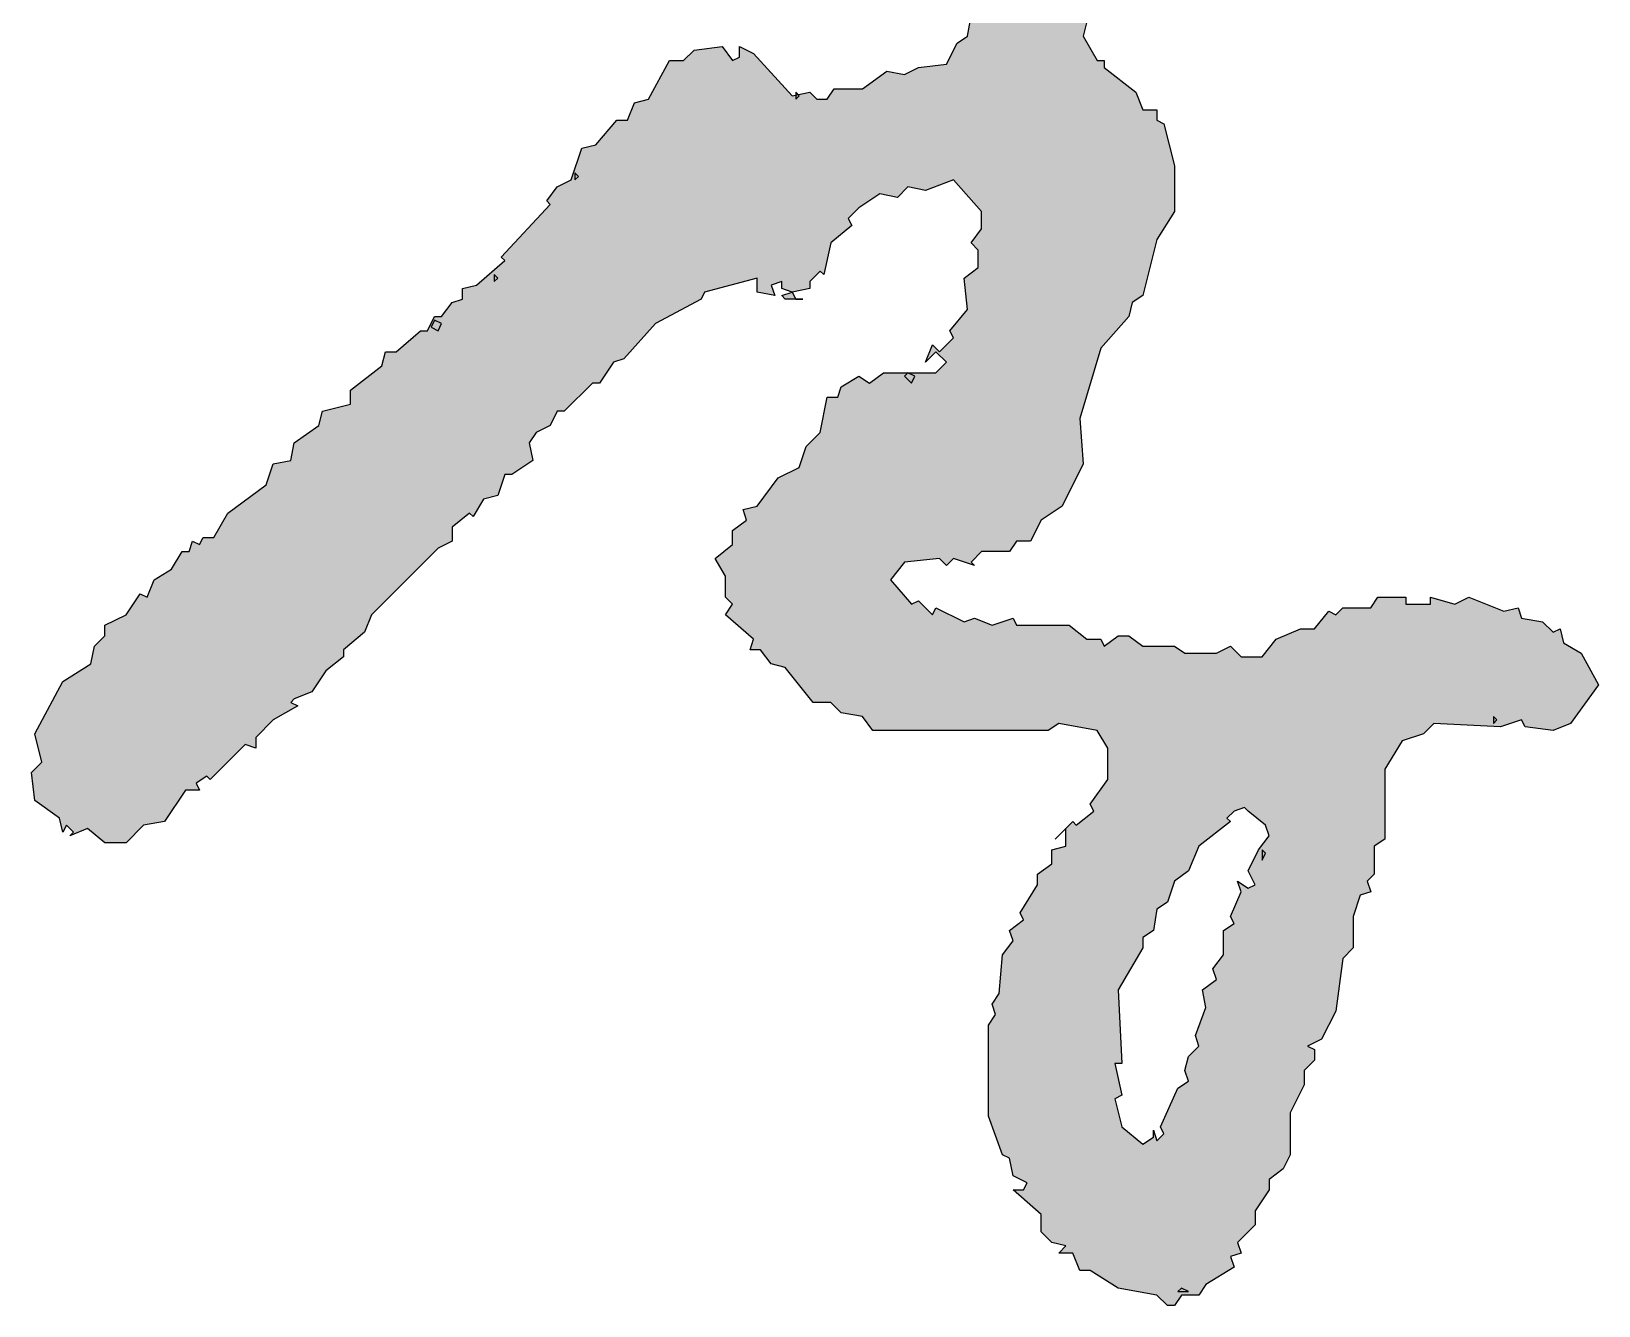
# Model space of a CAD drawing. Extents: x 36524853 to 36525459, y 2743936 to 2747542.
# Drawn here: x 36525168.342 to 36525170.797, y 2747333.764 to 2747335.759 of the extents above; entities that cross this region are included whole.
import ezdxf

# ---------------------------------------------------------------- set-up
doc = ezdxf.new("R2010")
doc.units = 0
doc.header["$LTSCALE"] = 1000
doc.header["$MEASUREMENT"] = 0

# ---------------------------------------------------------------- blocks, each defined once
blk = doc.blocks.new('LYQ')
at = {"linetype": 'ByBlock'}
h = blk.add_hatch(color=7, dxfattribs=at)
h.dxf.hatch_style = 1
h.paths.add_polyline_path([(1323050.15, 391874.46), (1323054.15, 391874.46), (1323055.15, 391875.46), (1323056.15, 391872.46), (1323062.15, 391873.46), (1323065.15, 391868.46), (1323068.15, 391868.46), (1323070.15, 391866.46), (1323069.15, 391863.46), (1323070.15, 391862.46), (1323072.15, 391864.46), (1323071.15, 391862.46), (1323075.15, 391857.46), (1323076.15, 391848.46), (1323074.15, 391844.46), (1323084.15, 391834.46), (1323087.15, 391836.46), (1323093.15, 391834.46), (1323097.15, 391838.46), (1323101.15, 391838.46), (1323104.15, 391836.46), (1323127.15, 391843.46), (1323129.15, 391842.46), (1323132.15, 391845.46), (1323139.15, 391844.46), (1323143.15, 391847.46), (1323146.15, 391845.46), (1323157.15, 391846.46), (1323161.15, 391844.46), (1323168.15, 391836.46), (1323168.15, 391827.46), (1323162.15, 391820.46), (1323162.15, 391818.46), (1323158.15, 391819.46), (1323153.15, 391815.46), (1323137.15, 391815.46), (1323133.15, 391814.46), (1323131.15, 391811.46), (1323123.15, 391811.46), (1323110.15, 391803.46), (1323105.15, 391804.46), (1323104.15, 391802.46), (1323102.15, 391803.46), (1323094.15, 391801.46), (1323088.15, 391796.46), (1323084.15, 391795.46), (1323082.15, 391789.46), (1323079.15, 391786.46), (1323078.15, 391775.46), (1323080.15, 391772.46), (1323076.15, 391763.46), (1323076.15, 391757.46), (1323078.15, 391754.46), (1323076.15, 391749.46), (1323076.15, 391741.46), (1323079.15, 391732.46), (1323077.15, 391727.46), (1323079.15, 391725.46), (1323079.15, 391721.46), (1323076.15, 391718.46), (1323077.15, 391710.46), (1323075.15, 391702.46), (1323079.15, 391695.46), (1323081.15, 391695.46), (1323081.15, 391693.46), (1323090.15, 391686.46), (1323092.15, 391681.46), (1323096.15, 391681.46), (1323096.15, 391678.46), (1323098.15, 391677.46), (1323101.15, 391665.46), (1323101.15, 391652.46), (1323096.15, 391644.46), (1323092.15, 391628.46), (1323089.15, 391626.46), (1323088.15, 391622.46), (1323080.15, 391613.46), (1323074.15, 391593.46), (1323075.15, 391580.46), (1323069.15, 391568.46), (1323063.15, 391564.46), (1323060.15, 391558.46), (1323056.15, 391558.46), (1323054.15, 391555.46), (1323046.15, 391555.46), (1323043.15, 391552.46), (1323044.15, 391551.46), (1323038.15, 391553.46), (1323036.15, 391551.46), (1323034.15, 391553.46), (1323024.15, 391552.46), (1323020.15, 391547.46), (1323026.15, 391540.46), (1323028.15, 391541.46), (1323032.15, 391537.46), (1323033.15, 391539.46), (1323041.15, 391535.46), (1323044.15, 391536.46), (1323049.15, 391534.46), (1323055.15, 391536.46), (1323056.15, 391534.46), (1323071.15, 391534.46), (1323076.15, 391530.46), (1323080.15, 391530.46), (1323081.15, 391528.46), (1323085.15, 391531.46), (1323088.15, 391531.46), (1323092.15, 391528.46), (1323101.15, 391528.46), (1323104.15, 391526.46), (1323113.15, 391526.46), (1323117.15, 391528.46), (1323120.15, 391525.46), (1323126.15, 391525.46), (1323130.15, 391530.46), (1323137.15, 391533.46), (1323141.15, 391533.46), (1323145.15, 391538.46), (1323147.15, 391537.46), (1323149.15, 391539.46), (1323157.15, 391539.46), (1323159.15, 391542.46), (1323167.15, 391542.46), (1323167.15, 391540.46), (1323174.15, 391540.46), (1323174.15, 391542.46), (1323181.15, 391540.46), (1323185.15, 391542.46), (1323195.15, 391538.46), (1323199.15, 391539.46), (1323200.15, 391536.46), (1323206.15, 391535.46), (1323209.15, 391532.46), (1323211.15, 391533.46), (1323212.15, 391529.46), (1323217.15, 391526.46), (1323222.15, 391517.46), (1323214.15, 391506.46), (1323209.15, 391504.46), (1323201.15, 391505.46), (1323200.15, 391507.46), (1323194.15, 391505.46), (1323175.15, 391506.46), (1323172.15, 391503.46), (1323166.15, 391501.46), (1323161.15, 391493.46), (1323161.15, 391473.46), (1323158.15, 391471.46), (1323158.15, 391463.46), (1323156.15, 391461.46), (1323157.15, 391458.46), (1323154.15, 391457.46), (1323152.15, 391451.46), (1323152.15, 391442.46), (1323149.15, 391439.46), (1323147.15, 391424.46), (1323143.15, 391416.46), (1323139.15, 391414.46), (1323141.15, 391413.46), (1323141.15, 391410.46), (1323138.15, 391407.46), (1323138.15, 391403.46), (1323134.15, 391395.46), (1323134.15, 391383.46), (1323132.15, 391379.46), (1323128.15, 391376.46), (1323128.15, 391373.46), (1323124.15, 391367.46), (1323124.15, 391363.46), (1323119.15, 391358.46), (1323120.15, 391355.46), (1323117.15, 391354.46), (1323118.15, 391351.46), (1323110.15, 391346.46), (1323108.15, 391343.46), (1323103.15, 391343.46), (1323101.15, 391340.46), (1323099.15, 391340.46), (1323096.15, 391343.46), (1323085.15, 391345.46), (1323077.15, 391350.46), (1323074.15, 391350.46), (1323072.15, 391355.46), (1323068.15, 391355.46), (1323070.15, 391357.46), (1323066.15, 391358.46), (1323063.15, 391361.46), (1323063.15, 391366.46), (1323055.15, 391373.46), (1323058.15, 391373.46), (1323059.15, 391375.46), (1323055.15, 391377.46), (1323054.15, 391382.46), (1323052.15, 391383.46), (1323048.15, 391394.46), (1323048.15, 391420.46), (1323050.15, 391423.46), (1323049.15, 391426.46), (1323051.15, 391429.46), (1323052.15, 391440.46), (1323055.15, 391444.46), (1323054.15, 391447.46), (1323058.15, 391450.46), (1323057.15, 391452.46), (1323062.15, 391460.46), (1323062.15, 391463.46), (1323066.15, 391466.46), (1323066.15, 391470.46), (1323070.15, 391471.46), (1323070.15, 391476.46), (1323067.15, 391473.46), (1323072.15, 391478.46), (1323073.15, 391477.46), (1323078.15, 391481.46), (1323077.15, 391483.46), (1323082.15, 391490.46), (1323082.15, 391499.46), (1323079.15, 391504.46), (1323068.15, 391506.46), (1323065.15, 391504.46), (1323015.15, 391504.46), (1323012.15, 391508.46), (1323006.15, 391509.46), (1323003.15, 391512.46), (1322998.15, 391512.46), (1322990.15, 391522.46), (1322986.15, 391523.46), (1322983.15, 391527.46), (1322980.15, 391527.46), (1322981.15, 391530.46), (1322973.15, 391537.46), (1322975.15, 391540.46), (1322973.15, 391542.46), (1322973.15, 391548.46), (1322970.15, 391553.46), (1322975.15, 391557.46), (1322975.15, 391561.46), (1322979.15, 391564.46), (1322978.15, 391567.46), (1322982.15, 391568.46), (1322988.15, 391576.46), (1322994.15, 391579.46), (1322996.15, 391585.46), (1323000.15, 391589.46), (1323002.15, 391599.46), (1323005.15, 391599.46), (1323006.15, 391602.46), (1323011.15, 391605.46), (1323014.15, 391603.46), (1323018.15, 391606.46), (1323033.15, 391606.46), (1323036.15, 391609.46), (1323033.15, 391612.46), (1323030.15, 391609.46), (1323032.15, 391614.46), (1323034.15, 391612.46), (1323038.15, 391616.46), (1323037.15, 391618.46), (1323042.15, 391624.46), (1323041.15, 391633.46), (1323045.15, 391636.46), (1323045.15, 391641.46), (1323043.15, 391643.46), (1323046.15, 391647.46), (1323046.15, 391652.46), (1323038.15, 391661.46), (1323030.15, 391658.46), (1323025.15, 391659.46), (1323022.15, 391656.46), (1323017.15, 391657.46), (1323011.15, 391653.46), (1323008.15, 391650.46), (1323009.15, 391648.46), (1323003.15, 391643.46), (1323001.15, 391634.46), (1323000.15, 391635.46), (1322997.15, 391632.46), (1322997.15, 391630.46), (1322992.15, 391629.46), (1322993.15, 391627.46), (1322995.15, 391627.46), (1322990.15, 391627.46), (1322989.15, 391628.46), (1322992.15, 391629.46), (1322989.15, 391630.46), (1322989.15, 391632.46), (1322986.15, 391631.46), (1322987.15, 391628.46), (1322982.15, 391629.46), (1322982.15, 391633.46), (1322967.15, 391629.46), (1322966.15, 391627.46), (1322953.15, 391620.46), (1322944.15, 391610.46), (1322941.15, 391609.46), (1322937.15, 391603.46), (1322935.15, 391603.46), (1322927.15, 391595.46), (1322925.15, 391595.46), (1322923.15, 391591.46), (1322919.15, 391589.46), (1322917.15, 391586.46), (1322918.15, 391581.46), (1322912.15, 391577.46), (1322910.15, 391577.46), (1322908.15, 391571.46), (1322904.15, 391570.46), (1322901.15, 391565.46), (1322900.15, 391566.46), (1322895.15, 391562.46), (1322895.15, 391558.46), (1322891.15, 391556.46), (1322872.15, 391537.46), (1322870.15, 391532.46), (1322864.15, 391527.46), (1322864.15, 391525.46), (1322859.15, 391521.46), (1322855.15, 391515.46), (1322850.15, 391513.46), (1322849.15, 391512.46), (1322851.15, 391511.46), (1322844.15, 391507.46), (1322839.15, 391502.46), (1322839.15, 391499.46), (1322836.15, 391500.46), (1322826.15, 391490.46), (1322825.15, 391491.46), (1322822.15, 391489.46), (1322823.15, 391487.46), (1322819.15, 391487.46), (1322813.15, 391478.46), (1322807.15, 391477.46), (1322802.15, 391472.46), (1322796.15, 391472.46), (1322791.15, 391476.46), (1322786.15, 391474.46), (1322787.15, 391475.46), (1322785.15, 391477.46), (1322784.15, 391475.46), (1322783.15, 391479.46), (1322776.15, 391484.46), (1322775.15, 391492.46), (1322778.15, 391495.46), (1322776.15, 391503.46), (1322784.15, 391518.46), (1322792.15, 391523.46), (1322793.15, 391528.46), (1322796.15, 391531.46), (1322796.15, 391534.46), (1322802.15, 391537.46), (1322806.15, 391543.46), (1322808.15, 391542.46), (1322810.15, 391547.46), (1322815.15, 391550.46), (1322818.15, 391555.46), (1322820.15, 391555.46), (1322821.15, 391558.46), (1322823.15, 391557.46), (1322824.15, 391559.46), (1322827.15, 391559.46), (1322831.15, 391566.46), (1322842.15, 391574.46), (1322844.15, 391580.46), (1322849.15, 391581.46), (1322850.15, 391586.46), (1322857.15, 391591.46), (1322858.15, 391595.46), (1322866.15, 391597.46), (1322866.15, 391601.46), (1322875.15, 391608.46), (1322876.15, 391612.46), (1322879.15, 391612.46), (1322886.15, 391618.46), (1322888.15, 391618.46), (1322890.15, 391622.46), (1322892.15, 391622.46), (1322895.15, 391626.46), (1322898.15, 391627.46), (1322898.15, 391630.46), (1322902.15, 391631.46), (1322910.15, 391638.46), (1322909.15, 391639.46), (1322923.15, 391654.46), (1322922.15, 391655.46), (1322925.15, 391659.46), (1322929.15, 391661.46), (1322932.15, 391670.46), (1322936.15, 391671.46), (1322942.15, 391678.46), (1322945.15, 391678.46), (1322947.15, 391683.46), (1322951.15, 391684.46), (1322957.15, 391695.46), (1322961.15, 391695.46), (1322964.15, 391698.46), (1322972.15, 391699.46), (1322975.15, 391695.46), (1322977.15, 391696.46), (1322977.15, 391699.46), (1322981.15, 391697.46), (1322992.15, 391685.46), (1322997.15, 391686.46), (1322999.15, 391684.46), (1323002.15, 391684.46), (1323004.15, 391687.46), (1323012.15, 391687.46), (1323019.15, 391692.46), (1323024.15, 391691.46), (1323028.15, 391693.46), (1323036.15, 391694.46), (1323039.15, 391700.46), (1323042.15, 391702.46), (1323044.15, 391713.46), (1323043.15, 391717.46), (1323041.15, 391718.46), (1323042.15, 391727.46), (1323044.15, 391729.46), (1323042.15, 391732.46), (1323043.15, 391736.46), (1323040.15, 391742.46), (1323042.15, 391744.46), (1323041.15, 391761.46), (1323044.15, 391768.46), (1323042.15, 391770.46), (1323043.15, 391779.46), (1323041.15, 391781.46), (1323040.15, 391778.46), (1323038.15, 391783.46), (1323026.15, 391785.46), (1323023.15, 391783.46), (1323010.15, 391783.46), (1323007.15, 391781.46), (1323005.15, 391782.46), (1323003.15, 391780.46), (1322999.15, 391782.46), (1322989.15, 391777.46), (1322976.15, 391778.46), (1322973.15, 391776.46), (1322971.15, 391778.46), (1322968.15, 391778.46), (1322963.15, 391774.46), (1322957.15, 391774.46), (1322953.15, 391771.46), (1322944.15, 391771.46), (1322943.15, 391770.46), (1322945.15, 391768.46), (1322943.15, 391770.46), (1322934.15, 391771.46), (1322932.15, 391774.46), (1322930.15, 391774.46), (1322927.15, 391771.46), (1322927.15, 391773.46), (1322921.15, 391776.46), (1322921.15, 391779.46), (1322915.15, 391784.46), (1322914.15, 391787.46), (1322916.15, 391790.46), (1322913.15, 391791.46), (1322913.15, 391794.46), (1322916.15, 391796.46), (1322916.15, 391799.46), (1322919.15, 391803.46), (1322927.15, 391808.46), (1322933.15, 391808.46), (1322937.15, 391813.46), (1322948.15, 391812.46), (1322953.15, 391815.46), (1322962.15, 391814.46), (1322966.15, 391816.46), (1322972.15, 391814.46), (1322974.15, 391816.46), (1322979.15, 391815.46), (1322979.15, 391818.46), (1322985.15, 391816.46), (1322995.15, 391818.46), (1322995.15, 391816.46), (1322997.15, 391815.46), (1322998.15, 391819.46), (1323001.15, 391817.46), (1323005.15, 391819.46), (1323011.15, 391818.46), (1323016.15, 391820.46), (1323017.15, 391822.46), (1323021.15, 391820.46), (1323025.15, 391822.46), (1323030.15, 391822.46), (1323033.15, 391826.46), (1323037.15, 391828.46), (1323037.15, 391831.46), (1323040.15, 391835.46), (1323040.15, 391840.46), (1323036.15, 391849.46), (1323037.15, 391856.46), (1323039.15, 391858.46), (1323037.15, 391860.46), (1323037.15, 391864.46), (1323039.15, 391864.46), (1323046.15, 391872.46)])
h.paths.add_polyline_path([(1323122.15, 391481.46), (1323121.15, 391482.46), (1323118.15, 391481.46), (1323116.15, 391479.46), (1323117.15, 391478.46), (1323108.15, 391471.46), (1323105.15, 391464.46), (1323101.15, 391461.46), (1323099.15, 391455.46), (1323096.15, 391453.46), (1323095.15, 391447.46), (1323092.15, 391445.46), (1323092.15, 391442.46), (1323085.15, 391430.46), (1323086.15, 391409.46), (1323084.15, 391409.46), (1323086.15, 391400.46), (1323084.15, 391399.46), (1323086.15, 391391.46), (1323092.15, 391386.46), (1323095.15, 391388.46), (1323095.15, 391390.46), (1323096.15, 391387.46), (1323098.15, 391389.46), (1323097.15, 391391.46), (1323102.15, 391402.46), (1323105.15, 391404.46), (1323104.15, 391407.46), (1323105.15, 391411.46), (1323108.15, 391414.46), (1323107.15, 391417.46), (1323110.15, 391425.46), (1323109.15, 391430.46), (1323113.15, 391433.46), (1323112.15, 391436.46), (1323115.15, 391440.46), (1323115.15, 391447.46), (1323118.15, 391449.46), (1323117.15, 391451.46), (1323120.15, 391458.46), (1323119.15, 391461.46), (1323122.15, 391459.46), (1323124.15, 391460.46), (1323122.15, 391464.46), (1323125.15, 391470.46), (1323128.15, 391474.46), (1323127.15, 391477.46)], flags=16)
at = {"linetype": 'Continuous'}
for points in [[(1323077.15, 391710.46), (1323075.15, 391702.46), (1323079.15, 391695.46), (1323081.15, 391695.46), (1323081.15, 391693.46), (1323090.15, 391686.46), (1323092.15, 391681.46), (1323096.15, 391681.46), (1323096.15, 391678.46), (1323098.15, 391677.46), (1323101.15, 391665.46), (1323101.15, 391652.46), (1323096.15, 391644.46), (1323092.15, 391628.46), (1323089.15, 391626.46), (1323088.15, 391622.46), (1323080.15, 391613.46), (1323074.15, 391593.46), (1323075.15, 391580.46), (1323069.15, 391568.46), (1323063.15, 391564.46), (1323060.15, 391558.46), (1323056.15, 391558.46), (1323054.15, 391555.46), (1323046.15, 391555.46), (1323043.15, 391552.46), (1323044.15, 391551.46), (1323038.15, 391553.46), (1323036.15, 391551.46), (1323034.15, 391553.46), (1323024.15, 391552.46), (1323020.15, 391547.46), (1323026.15, 391540.46), (1323028.15, 391541.46), (1323032.15, 391537.46), (1323033.15, 391539.46), (1323041.15, 391535.46), (1323044.15, 391536.46), (1323049.15, 391534.46), (1323055.15, 391536.46), (1323056.15, 391534.46), (1323071.15, 391534.46), (1323076.15, 391530.46), (1323080.15, 391530.46), (1323081.15, 391528.46), (1323085.15, 391531.46), (1323088.15, 391531.46), (1323092.15, 391528.46), (1323101.15, 391528.46), (1323104.15, 391526.46), (1323113.15, 391526.46), (1323117.15, 391528.46), (1323120.15, 391525.46), (1323126.15, 391525.46), (1323130.15, 391530.46), (1323137.15, 391533.46), (1323141.15, 391533.46), (1323145.15, 391538.46), (1323147.15, 391537.46), (1323149.15, 391539.46), (1323157.15, 391539.46), (1323159.15, 391542.46), (1323167.15, 391542.46), (1323167.15, 391540.46), (1323174.15, 391540.46), (1323174.15, 391542.46), (1323181.15, 391540.46), (1323185.15, 391542.46), (1323195.15, 391538.46), (1323199.15, 391539.46), (1323200.15, 391536.46), (1323206.15, 391535.46), (1323209.15, 391532.46), (1323211.15, 391533.46), (1323212.15, 391529.46), (1323217.15, 391526.46), (1323222.15, 391517.46), (1323214.15, 391506.46), (1323209.15, 391504.46), (1323201.15, 391505.46), (1323200.15, 391507.46), (1323194.15, 391505.46), (1323175.15, 391506.46), (1323172.15, 391503.46), (1323166.15, 391501.46), (1323161.15, 391493.46), (1323161.15, 391473.46), (1323158.15, 391471.46), (1323158.15, 391463.46), (1323156.15, 391461.46), (1323157.15, 391458.46), (1323154.15, 391457.46), (1323152.15, 391451.46), (1323152.15, 391442.46), (1323149.15, 391439.46), (1323147.15, 391424.46), (1323143.15, 391416.46), (1323139.15, 391414.46), (1323141.15, 391413.46), (1323141.15, 391410.46), (1323138.15, 391407.46), (1323138.15, 391403.46), (1323134.15, 391395.46), (1323134.15, 391383.46), (1323132.15, 391379.46), (1323128.15, 391376.46), (1323128.15, 391373.46), (1323124.15, 391367.46), (1323124.15, 391363.46), (1323119.15, 391358.46), (1323120.15, 391355.46), (1323117.15, 391354.46), (1323118.15, 391351.46), (1323110.15, 391346.46), (1323108.15, 391343.46), (1323103.15, 391343.46), (1323101.15, 391340.46), (1323099.15, 391340.46), (1323096.15, 391343.46), (1323085.15, 391345.46), (1323077.15, 391350.46), (1323074.15, 391350.46), (1323072.15, 391355.46), (1323068.15, 391355.46), (1323070.15, 391357.46), (1323066.15, 391358.46), (1323063.15, 391361.46), (1323063.15, 391366.46), (1323055.15, 391373.46), (1323058.15, 391373.46), (1323059.15, 391375.46), (1323055.15, 391377.46), (1323054.15, 391382.46), (1323052.15, 391383.46), (1323048.15, 391394.46), (1323048.15, 391420.46), (1323050.15, 391423.46), (1323049.15, 391426.46), (1323051.15, 391429.46), (1323052.15, 391440.46), (1323055.15, 391444.46), (1323054.15, 391447.46), (1323058.15, 391450.46), (1323057.15, 391452.46), (1323062.15, 391460.46), (1323062.15, 391463.46), (1323066.15, 391466.46), (1323066.15, 391470.46), (1323070.15, 391471.46), (1323070.15, 391476.46), (1323067.15, 391473.46), (1323072.15, 391478.46), (1323073.15, 391477.46), (1323078.15, 391481.46), (1323077.15, 391483.46), (1323082.15, 391490.46), (1323082.15, 391499.46), (1323079.15, 391504.46), (1323068.15, 391506.46), (1323065.15, 391504.46), (1323015.15, 391504.46), (1323012.15, 391508.46), (1323006.15, 391509.46), (1323003.15, 391512.46), (1322998.15, 391512.46), (1322990.15, 391522.46), (1322986.15, 391523.46), (1322983.15, 391527.46), (1322980.15, 391527.46), (1322981.15, 391530.46), (1322973.15, 391537.46), (1322975.15, 391540.46), (1322973.15, 391542.46), (1322973.15, 391548.46), (1322970.15, 391553.46), (1322975.15, 391557.46), (1322975.15, 391561.46), (1322979.15, 391564.46), (1322978.15, 391567.46), (1322982.15, 391568.46), (1322988.15, 391576.46), (1322994.15, 391579.46), (1322996.15, 391585.46), (1323000.15, 391589.46), (1323002.15, 391599.46), (1323005.15, 391599.46), (1323006.15, 391602.46), (1323011.15, 391605.46), (1323014.15, 391603.46), (1323018.15, 391606.46), (1323033.15, 391606.46), (1323036.15, 391609.46), (1323033.15, 391612.46), (1323030.15, 391609.46), (1323032.15, 391614.46), (1323034.15, 391612.46), (1323038.15, 391616.46), (1323037.15, 391618.46), (1323042.15, 391624.46), (1323041.15, 391633.46), (1323045.15, 391636.46), (1323045.15, 391641.46), (1323043.15, 391643.46), (1323046.15, 391647.46), (1323046.15, 391652.46), (1323038.15, 391661.46), (1323030.15, 391658.46), (1323025.15, 391659.46), (1323022.15, 391656.46), (1323017.15, 391657.46), (1323011.15, 391653.46), (1323008.15, 391650.46), (1323009.15, 391648.46), (1323003.15, 391643.46), (1323001.15, 391634.46), (1323000.15, 391635.46), (1322997.15, 391632.46), (1322997.15, 391630.46), (1322992.15, 391629.46), (1322993.15, 391627.46), (1322995.15, 391627.46), (1322990.15, 391627.46), (1322989.15, 391628.46), (1322992.15, 391629.46), (1322989.15, 391630.46), (1322989.15, 391632.46), (1322986.15, 391631.46), (1322987.15, 391628.46), (1322982.15, 391629.46), (1322982.15, 391633.46), (1322967.15, 391629.46), (1322966.15, 391627.46), (1322953.15, 391620.46), (1322944.15, 391610.46), (1322941.15, 391609.46), (1322937.15, 391603.46), (1322935.15, 391603.46), (1322927.15, 391595.46), (1322925.15, 391595.46), (1322923.15, 391591.46), (1322919.15, 391589.46), (1322917.15, 391586.46), (1322918.15, 391581.46), (1322912.15, 391577.46), (1322910.15, 391577.46), (1322908.15, 391571.46), (1322904.15, 391570.46), (1322901.15, 391565.46), (1322900.15, 391566.46), (1322895.15, 391562.46), (1322895.15, 391558.46), (1322891.15, 391556.46), (1322872.15, 391537.46), (1322870.15, 391532.46), (1322864.15, 391527.46), (1322864.15, 391525.46), (1322859.15, 391521.46), (1322855.15, 391515.46), (1322850.15, 391513.46), (1322849.15, 391512.46), (1322851.15, 391511.46), (1322844.15, 391507.46), (1322839.15, 391502.46), (1322839.15, 391499.46), (1322836.15, 391500.46), (1322826.15, 391490.46), (1322825.15, 391491.46), (1322822.15, 391489.46), (1322823.15, 391487.46), (1322819.15, 391487.46), (1322813.15, 391478.46), (1322807.15, 391477.46), (1322802.15, 391472.46), (1322796.15, 391472.46), (1322791.15, 391476.46), (1322786.15, 391474.46), (1322787.15, 391475.46), (1322785.15, 391477.46), (1322784.15, 391475.46), (1322783.15, 391479.46), (1322776.15, 391484.46), (1322775.15, 391492.46), (1322778.15, 391495.46), (1322776.15, 391503.46), (1322784.15, 391518.46), (1322792.15, 391523.46), (1322793.15, 391528.46), (1322796.15, 391531.46), (1322796.15, 391534.46), (1322802.15, 391537.46), (1322806.15, 391543.46), (1322808.15, 391542.46), (1322810.15, 391547.46), (1322815.15, 391550.46), (1322818.15, 391555.46), (1322820.15, 391555.46), (1322821.15, 391558.46), (1322823.15, 391557.46), (1322824.15, 391559.46), (1322827.15, 391559.46), (1322831.15, 391566.46), (1322842.15, 391574.46), (1322844.15, 391580.46), (1322849.15, 391581.46), (1322850.15, 391586.46), (1322857.15, 391591.46), (1322858.15, 391595.46), (1322866.15, 391597.46), (1322866.15, 391601.46), (1322875.15, 391608.46), (1322876.15, 391612.46), (1322879.15, 391612.46), (1322886.15, 391618.46), (1322888.15, 391618.46), (1322890.15, 391622.46), (1322892.15, 391622.46), (1322895.15, 391626.46), (1322898.15, 391627.46), (1322898.15, 391630.46), (1322902.15, 391631.46), (1322910.15, 391638.46), (1322909.15, 391639.46), (1322923.15, 391654.46), (1322922.15, 391655.46), (1322925.15, 391659.46), (1322929.15, 391661.46), (1322932.15, 391670.46), (1322936.15, 391671.46), (1322942.15, 391678.46), (1322945.15, 391678.46), (1322947.15, 391683.46), (1322951.15, 391684.46), (1322957.15, 391695.46), (1322961.15, 391695.46), (1322964.15, 391698.46), (1322972.15, 391699.46), (1322975.15, 391695.46), (1322977.15, 391696.46), (1322977.15, 391699.46), (1322981.15, 391697.46), (1322992.15, 391685.46), (1322997.15, 391686.46), (1322999.15, 391684.46), (1323002.15, 391684.46), (1323004.15, 391687.46), (1323012.15, 391687.46), (1323019.15, 391692.46), (1323024.15, 391691.46), (1323028.15, 391693.46), (1323036.15, 391694.46), (1323039.15, 391700.46), (1323042.15, 391702.46), (1323044.15, 391713.46)], [(1322994.15, 391685.46), (1322993.15, 391686.46), (1322993.15, 391684.46), (1322994.15, 391685.46)], [(1322931.15, 391662.46), (1322930.15, 391663.46), (1322930.15, 391661.46), (1322931.15, 391662.46)], [(1322908.15, 391633.46), (1322907.15, 391634.46), (1322907.15, 391632.46), (1322908.15, 391633.46)], [(1322892.15, 391620.46), (1322890.15, 391621.46), (1322889.15, 391619.46), (1322891.15, 391618.46), (1322892.15, 391620.46)], [(1323027.15, 391605.46), (1323025.15, 391606.46), (1323024.15, 391605.46), (1323026.15, 391603.46), (1323027.15, 391605.46)], [(1323193.15, 391507.46), (1323192.15, 391508.46), (1323192.15, 391506.46), (1323193.15, 391507.46)], [(1323122.15, 391481.46), (1323121.15, 391482.46), (1323118.15, 391481.46), (1323116.15, 391479.46), (1323117.15, 391478.46), (1323108.15, 391471.46), (1323105.15, 391464.46), (1323101.15, 391461.46), (1323099.15, 391455.46), (1323096.15, 391453.46), (1323095.15, 391447.46), (1323092.15, 391445.46), (1323092.15, 391442.46), (1323085.15, 391430.46), (1323086.15, 391409.46), (1323084.15, 391409.46), (1323086.15, 391400.46), (1323084.15, 391399.46), (1323086.15, 391391.46), (1323092.15, 391386.46), (1323095.15, 391388.46), (1323095.15, 391390.46), (1323096.15, 391387.46), (1323098.15, 391389.46), (1323097.15, 391391.46), (1323102.15, 391402.46), (1323105.15, 391404.46), (1323104.15, 391407.46), (1323105.15, 391411.46), (1323108.15, 391414.46), (1323107.15, 391417.46), (1323110.15, 391425.46), (1323109.15, 391430.46), (1323113.15, 391433.46), (1323112.15, 391436.46), (1323115.15, 391440.46), (1323115.15, 391447.46), (1323118.15, 391449.46), (1323117.15, 391451.46), (1323120.15, 391458.46), (1323119.15, 391461.46), (1323122.15, 391459.46), (1323124.15, 391460.46), (1323122.15, 391464.46), (1323125.15, 391470.46), (1323128.15, 391474.46), (1323127.15, 391477.46), (1323122.15, 391481.46)], [(1323127.15, 391469.46), (1323126.15, 391470.46), (1323126.15, 391467.46), (1323127.15, 391469.46)], [(1323105.15, 391344.46), (1323103.15, 391345.46), (1323102.15, 391344.46), (1323105.15, 391344.46)]]:
    blk.add_lwpolyline(points, dxfattribs=at)
blk = doc.blocks.new('A$C00E3302F')
at = {"linetype": 'ByBlock', "xscale": 1.098239999998829, "yscale": 1.098239999998829, "zscale": 1.098239999998829}
blk.add_blockref('LYQ', (-1448888.31, -434183.85), dxfattribs=at)
blk = doc.blocks.new('A$C6202001D')
blk.add_blockref('A$C00E3302F', (51200, 19900))

msp = doc.modelspace()

# ---------------------------------------------------------------- block references
at = {"xscale": 0.005, "yscale": 0.005, "zscale": 0.005}
msp.add_blockref('A$C6202001D', (36524893.1608, 2747256.2541), dxfattribs=at)

doc.saveas('drawing.dxf')
